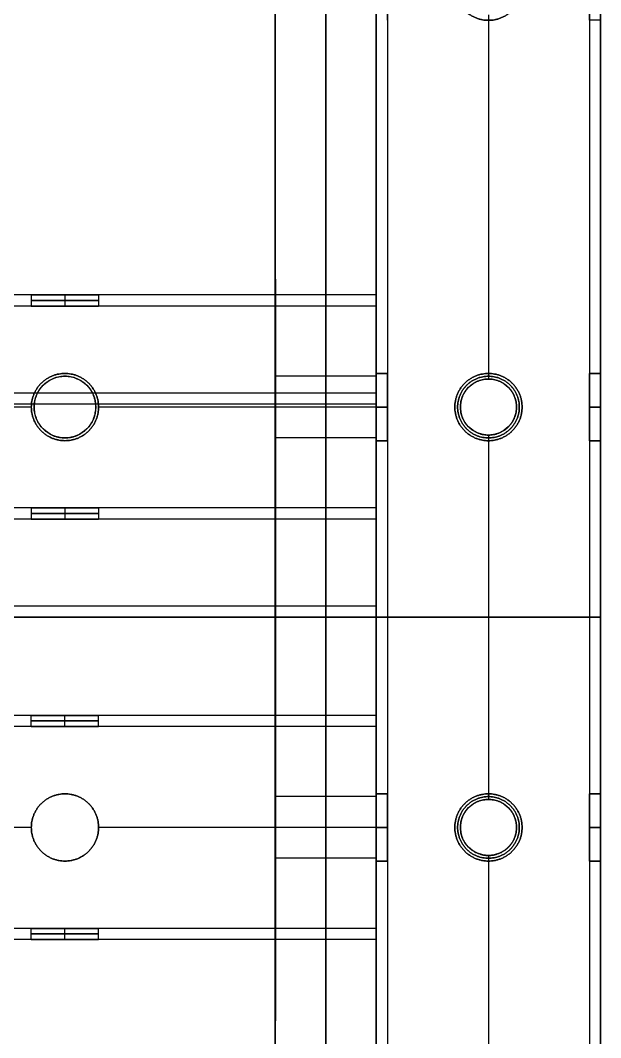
# Model space of a CAD drawing. Header units: millimetres. Extents: x -6529 to 809, y -8611 to 207.
# Drawn here: x 705.6 to 809, y -525.6 to -344.1 of the extents above; entities that cross this region are included whole.
import ezdxf

# ---------------------------------------------------------------- set-up
doc = ezdxf.new("R2010")
doc.units = ezdxf.units.MM
doc.header["$MEASUREMENT"] = 0
doc.layers.add('platen', color=7, linetype='Continuous', true_color=0x007f00)
doc.layers.add('staal', color=5, linetype='Continuous', true_color=0x0000ff)

# ---------------------------------------------------------------- blocks, each defined once
blk = doc.blocks.new('plaat base')
at = {"layer": 'platen'}
for p, q in [((1296, -557), (1296, -557, 18)), ((1290.5, -562.5), (1290.5, -562.5, 18)), ((1301.5, -562.5), (1301.5, -562.5, 18)), ((1296, -568), (1296, -568, 18)), ((58, -600), (1258, -600)), ((58, -600, 18), (1258, -600, 18))]:
    blk.add_line(p, q, dxfattribs=at)
for points in [[(1316, -600), (1316, -450), (1316, -300)], [(1316, -600, 18), (1316, -450, 18), (1316, -300, 18)], [(1316, -600, 9), (1316, -450, 9), (1316, -300, 9)], [(1258, -900), (1258, -750), (1258, -600)], [(1258, -600), (1258, -600, 9), (1258, -600, 18)], [(1258, -900, 18), (1258, -750, 18), (1258, -600, 18)], [(1258, -600), (1287, -600), (1316, -600)], [(1258, -600, 18), (1287, -600, 18), (1316, -600, 18)], [(1258, -900, 9), (1258, -750, 9), (1258, -600, 9)], [(1258, -600, 9), (1287, -600, 9), (1316, -600, 9)], [(1287, -600), (1287, -600, 9), (1287, -600, 18)], [(1316, -600), (1316, -600, 9), (1316, -600, 18)]]:
    blk.add_open_spline(points, degree=2, dxfattribs=at)
for points in [[(1290.5, -562.5), (1290.5, -557), (1296, -557), (1301.5, -557), (1301.5, -562.5), (1301.5, -568), (1296, -568), (1290.5, -568), (1290.5, -562.5)], [(1290.5, -562.5, 18), (1290.5, -557, 18), (1296, -557, 18), (1301.5, -557, 18), (1301.5, -562.5, 18), (1301.5, -568, 18), (1296, -568, 18), (1290.5, -568, 18), (1290.5, -562.5, 18)]]:
    blk.add_rational_spline(points, [1, 0.707106781187, 1, 0.707106781187, 1, 0.707106781187, 1, 0.707106781187, 1], degree=2, knots=[-31.415927, -31.415927, -31.415927, -23.561945, -23.561945, -15.707963, -15.707963, -7.853982, -7.853982, 0, 0, 0], dxfattribs=at)
blk = doc.blocks.new('top plaat')
at = {"layer": 'platen'}
for p, q in [((1220.5, -575), (1220.5, -575, 18)), ((1296, -575), (1296, -575, 18)), ((1215, -580.5), (1215, -580.5, 18)), ((1226, -580.5), (1226, -580.5, 18)), ((1290.5, -580.5), (1290.5, -580.5, 18)), ((1301.5, -580.5), (1301.5, -580.5, 18)), ((1220.5, -586), (1220.5, -586, 18)), ((1296, -586), (1296, -586, 18)), ((0, -618), (1316, -618)), ((0, -618, 18), (1316, -618, 18)), ((1296, -650), (1296, -650, 18)), ((1290.5, -655.5), (1290.5, -655.5, 18)), ((1301.5, -655.5), (1301.5, -655.5, 18)), ((1296, -661), (1296, -661, 18))]:
    blk.add_line(p, q, dxfattribs=at)
blk.add_circle((1220.5, -580.5, 9), 5.5, dxfattribs=at)
for points in [[(1316, -1236), (1316, -927), (1316, -618), (1316, -309), (1316, 0)], [(1316, -1236, 18), (1316, -927, 18), (1316, -618, 18), (1316, -309, 18), (1316, 0, 18)], [(1316, -1236, 9), (1316, -927, 9), (1316, -618, 9), (1316, -309, 9), (1316, 0, 9)]]:
    blk.add_open_spline(points, degree=2, knots=[7292.2246, 7292.2246, 7292.2246, 7911.517745, 7911.517745, 8530.810891, 8530.810891, 8530.810891], dxfattribs=at)
for points, knots in [([(1220.5, -586), (1215, -586), (1215, -580.5), (1215, -575), (1220.5, -575), (1226, -575), (1226, -580.5), (1226, -586), (1220.5, -586)], [-37.699112, -37.699112, -37.699112, -28.274334, -28.274334, -18.849556, -18.849556, -9.424778, -9.424778, 0, 0, 0]), ([(1220.5, -586, 18), (1215, -586, 18), (1215, -580.5, 18), (1215, -575, 18), (1220.5, -575, 18), (1226, -575, 18), (1226, -580.5, 18), (1226, -586, 18), (1220.5, -586, 18)], [-37.699112, -37.699112, -37.699112, -28.274334, -28.274334, -18.849556, -18.849556, -9.424778, -9.424778, 0, 0, 0]), ([(1290.5, -580.5), (1290.5, -575), (1296, -575), (1301.5, -575), (1301.5, -580.5), (1301.5, -586), (1296, -586), (1290.5, -586), (1290.5, -580.5)], [-31.415927, -31.415927, -31.415927, -23.561945, -23.561945, -15.707963, -15.707963, -7.853982, -7.853982, 0, 0, 0]), ([(1290.5, -580.5, 18), (1290.5, -575, 18), (1296, -575, 18), (1301.5, -575, 18), (1301.5, -580.5, 18), (1301.5, -586, 18), (1296, -586, 18), (1290.5, -586, 18), (1290.5, -580.5, 18)], [-31.415927, -31.415927, -31.415927, -23.561945, -23.561945, -15.707963, -15.707963, -7.853982, -7.853982, 0, 0, 0]), ([(1290.5, -580.5, 9), (1290.5, -586, 9), (1296, -586, 9), (1301.5, -586, 9), (1301.5, -580.5, 9), (1301.5, -575, 9), (1296, -575, 9), (1290.5, -575, 9), (1290.5, -580.5, 9)], [0, 0, 0, 7.853982, 7.853982, 15.707963, 15.707963, 23.561945, 23.561945, 31.415927, 31.415927, 31.415927]), ([(1290.5, -655.5), (1290.5, -650), (1296, -650), (1301.5, -650), (1301.5, -655.5), (1301.5, -661), (1296, -661), (1290.5, -661), (1290.5, -655.5)], [-31.415927, -31.415927, -31.415927, -23.561945, -23.561945, -15.707963, -15.707963, -7.853982, -7.853982, 0, 0, 0]), ([(1290.5, -655.5, 18), (1290.5, -650, 18), (1296, -650, 18), (1301.5, -650, 18), (1301.5, -655.5, 18), (1301.5, -661, 18), (1296, -661, 18), (1290.5, -661, 18), (1290.5, -655.5, 18)], [-31.415927, -31.415927, -31.415927, -23.561945, -23.561945, -15.707963, -15.707963, -7.853982, -7.853982, 0, 0, 0]), ([(1290.5, -655.5, 9), (1290.5, -661, 9), (1296, -661, 9), (1301.5, -661, 9), (1301.5, -655.5, 9), (1301.5, -650, 9), (1296, -650, 9), (1290.5, -650, 9), (1290.5, -655.5, 9)], [0, 0, 0, 7.853982, 7.853982, 15.707963, 15.707963, 23.561945, 23.561945, 31.415927, 31.415927, 31.415927])]:
    blk.add_rational_spline(points, [1, 0.707106781187, 1, 0.707106781187, 1, 0.707106781187, 1, 0.707106781187, 1], degree=2, knots=knots, dxfattribs=at)
blk.add_open_spline([(1316, -618), (1316, -618, 9), (1316, -618, 18)], degree=2, dxfattribs=at)
blk = doc.blocks.new('plaat laag')
at = {"layer": 'platen'}
for p, q in [((-2.03, -615, -38), (15.97, -615.06, -38)), ((-2.05, -620.5, -43.5), (15.95, -620.56, -43.5)), ((-2.05, -620.5, -32.5), (15.95, -620.56, -32.5)), ((-2.07, -626, -38), (15.93, -626.06, -38)), ((-2.18, -658, 300), (-2.18, -658, 600)), ((-2.18, -658), (-2.18, -658, 300)), ((15.82, -658.06, 300), (15.82, -658.06, 600)), ((15.82, -658.06), (15.82, -658.06, 300)), ((-2.28, -690, 638), (15.72, -690.06, 638)), ((-2.3, -695.5, 643.5), (15.7, -695.56, 643.5)), ((-2.3, -695.5, 632.5), (15.7, -695.56, 632.5)), ((-2.32, -701, 638), (15.68, -701.06, 638))]:
    blk.add_line(p, q, dxfattribs=at)
for points in [[(-0.19, -58, 300), (-2.18, -658, 300), (-4.16, -1257.99, 300)], [(17.81, -58.06, 300), (15.82, -658.06, 300), (13.84, -1258.05, 300)], [(-1.18, -358, 600), (-1.68, -508, 600), (-2.18, -658, 600)], [(-2.18, -658, -58), (-1.68, -508, -58), (-1.18, -358, -58)], [(7.82, -358.03, 600), (7.32, -508.03, 600), (6.82, -658.03, 600)], [(6.82, -658.03, -58), (7.32, -508.03, -58), (7.82, -358.03, -58)], [(16.82, -358.06, 600), (16.32, -508.06, 600), (15.82, -658.06, 600)], [(15.82, -658.06, -58), (16.32, -508.06, -58), (16.82, -358.06, -58)], [(-2.18, -658, 658), (-2.67, -808, 658), (-3.17, -957.99, 658)], [(-3.17, -957.99), (-2.67, -808), (-2.18, -658)], [(-2.18, -658, 600), (-2.18, -658, 629), (-2.18, -658, 658)], [(-2.18, -658, 658), (6.82, -658.03, 658), (15.82, -658.06, 658)], [(-2.18, -658, 600), (6.82, -658.03, 600), (15.82, -658.06, 600)], [(-2.18, -658), (6.82, -658.03), (15.82, -658.06)], [(-2.18, -658), (-2.18, -658, -29), (-2.18, -658, -58)], [(-2.18, -658, -58), (6.82, -658.03, -58), (15.82, -658.06, -58)], [(-2.18, -658, 629), (6.82, -658.03, 629), (15.82, -658.06, 629)], [(-2.18, -658, -29), (6.82, -658.03, -29), (15.82, -658.06, -29)], [(6.82, -658.03, 658), (6.33, -808.03, 658), (5.83, -958.02, 658)], [(5.83, -958.02), (6.33, -808.03), (6.82, -658.03)], [(6.82, -658.03, 600), (6.82, -658.03, 629), (6.82, -658.03, 658)], [(6.82, -658.03), (6.82, -658.03, -29), (6.82, -658.03, -58)], [(15.82, -658.06, 658), (15.33, -808.06, 658), (14.83, -958.05, 658)], [(14.83, -958.05), (15.33, -808.06), (15.82, -658.06)], [(15.82, -658.06, 600), (15.82, -658.06, 629), (15.82, -658.06, 658)], [(15.82, -658.06), (15.82, -658.06, -29), (15.82, -658.06, -58)]]:
    blk.add_open_spline(points, degree=2, dxfattribs=at)
for points in [[(-2.05, -620.5, -43.5), (-2.07, -626, -43.5), (-2.07, -626, -38), (-2.07, -626, -32.5), (-2.05, -620.5, -32.5), (-2.03, -615, -32.5), (-2.03, -615, -38), (-2.03, -615, -43.5), (-2.05, -620.5, -43.5)], [(15.95, -620.56, -43.5), (15.93, -626.06, -43.5), (15.93, -626.06, -38), (15.93, -626.06, -32.5), (15.95, -620.56, -32.5), (15.97, -615.06, -32.5), (15.97, -615.06, -38), (15.97, -615.06, -43.5), (15.95, -620.56, -43.5)], [(-2.3, -695.5, 643.5), (-2.28, -690, 643.5), (-2.28, -690, 638), (-2.28, -690, 632.5), (-2.3, -695.5, 632.5), (-2.32, -701, 632.5), (-2.32, -701, 638), (-2.32, -701, 643.5), (-2.3, -695.5, 643.5)], [(15.7, -695.56, 643.5), (15.72, -690.06, 643.5), (15.72, -690.06, 638), (15.72, -690.06, 632.5), (15.7, -695.56, 632.5), (15.68, -701.06, 632.5), (15.68, -701.06, 638), (15.68, -701.06, 643.5), (15.7, -695.56, 643.5)]]:
    blk.add_rational_spline(points, [1, 0.707106781187, 1, 0.707106781187, 1, 0.707106781187, 1, 0.707106781187, 1], degree=2, knots=[-31.415927, -31.415927, -31.415927, -23.561945, -23.561945, -15.707963, -15.707963, -7.853982, -7.853982, 0, 0, 0], dxfattribs=at)

msp = doc.modelspace()

# ---------------------------------------------------------------- linework, layer by layer
at = {"layer": 'staal'}
for p, q in [((789.03, -344.13, 714), (789.03, -344.13, 716)), ((789.03, -344.13, 676), (789.03, -344.13, 678)), ((809.03, -344.13, 696), (807.03, -344.13, 696)), ((707.53, -393.13, 20), (707.53, -395.13, 20)), ((713.53, -393.13, 26), (713.53, -395.13, 26)), ((713.53, -393.13, 14), (713.53, -395.13, 14)), ((719.53, -393.13, 20), (719.53, -395.13, 20)), ((769.03, -393.13, 20), (769.03, -395.13, 20)), ((713.53, -407.13, 2), (713.53, -407.13)), ((713.53, -407.13, 40), (713.53, -407.13, 38)), ((769.03, -407.13, 20), (771.03, -407.13, 20)), ((771.03, -407.13, 696), (769.03, -407.13, 696)), ((789.03, -407.13, 714), (789.03, -407.13, 716)), ((789.03, -407.13, 676), (789.03, -407.13, 678)), ((789.03, -408.13, 38), (789.03, -408.13, 40)), ((789.03, -408.13), (789.03, -408.13, 2)), ((807.03, -407.13, 20), (809.03, -407.13, 20)), ((809.03, -407.13, 696), (807.03, -407.13, 696)), ((707.53, -413.13, 2), (707.53, -413.13)), ((707.53, -413.13, 40), (707.53, -413.13, 38)), ((719.53, -413.13, 2), (719.53, -413.13)), ((719.53, -413.13, 40), (719.53, -413.13, 38)), ((769.03, -413.13, 40), (769.03, -413.13, 38)), ((769.03, -413.13, 2), (769.03, -413.13)), ((769.03, -413.13, 14), (771.03, -413.13, 14)), ((769.03, -413.13, 26), (771.03, -413.13, 26)), ((771.03, -413.13, 690), (769.03, -413.13, 690)), ((771.03, -413.13, 702), (769.03, -413.13, 702)), ((783.03, -413.13, 714), (783.03, -413.13, 716)), ((783.03, -413.13, 676), (783.03, -413.13, 678)), ((784.03, -413.13), (784.03, -413.13, 2)), ((784.03, -413.13, 38), (784.03, -413.13, 40)), ((794.03, -413.13, 38), (794.03, -413.13, 40)), ((794.03, -413.13), (794.03, -413.13, 2)), ((795.03, -413.13, 714), (795.03, -413.13, 716)), ((795.03, -413.13, 676), (795.03, -413.13, 678)), ((807.03, -413.13, 14), (809.03, -413.13, 14)), ((807.03, -413.13, 26), (809.03, -413.13, 26)), ((809.03, -413.13, 690), (807.03, -413.13, 690)), ((809.03, -413.13, 702), (807.03, -413.13, 702)), ((713.53, -419.13, 2), (713.53, -419.13)), ((713.53, -419.13, 40), (713.53, -419.13, 38)), ((769.03, -419.13, 20), (771.03, -419.13, 20)), ((771.03, -419.13, 696), (769.03, -419.13, 696)), ((789.03, -418.13, 38), (789.03, -418.13, 40)), ((789.03, -418.13), (789.03, -418.13, 2)), ((789.03, -419.13, 714), (789.03, -419.13, 716)), ((789.03, -419.13, 676), (789.03, -419.13, 678)), ((807.03, -419.13, 20), (809.03, -419.13, 20)), ((809.03, -419.13, 696), (807.03, -419.13, 696)), ((707.53, -431.13, 20), (707.53, -433.13, 20)), ((713.53, -431.13, 26), (713.53, -433.13, 26)), ((713.53, -431.13, 14), (713.53, -433.13, 14)), ((719.53, -431.13, 20), (719.53, -433.13, 20)), ((769.03, -431.13, 20), (769.03, -433.13, 20)), ((707.53, -470.13, 696), (707.53, -468.13, 696)), ((713.53, -470.13, 702), (713.53, -468.13, 702)), ((713.53, -470.13, 690), (713.53, -468.13, 690)), ((719.53, -470.13, 696), (719.53, -468.13, 696)), ((769.03, -470.13, 696), (769.03, -468.13, 696)), ((713.53, -482.13, 678), (713.53, -482.13, 676)), ((713.53, -482.13, 716), (713.53, -482.13, 714)), ((769.03, -482.13, 20), (771.03, -482.13, 20)), ((771.03, -482.13, 696), (769.03, -482.13, 696)), ((789.03, -482.13, 714), (789.03, -482.13, 716)), ((789.03, -482.13, 676), (789.03, -482.13, 678)), ((807.03, -482.13, 20), (809.03, -482.13, 20)), ((809.03, -482.13, 696), (807.03, -482.13, 696)), ((789.03, -483.13, 38), (789.03, -483.13, 40)), ((789.03, -483.13), (789.03, -483.13, 2)), ((707.53, -488.13, 678), (707.53, -488.13, 676)), ((707.53, -488.13, 716), (707.53, -488.13, 714)), ((719.53, -488.13, 678), (719.53, -488.13, 676)), ((719.53, -488.13, 716), (719.53, -488.13, 714)), ((769.03, -488.13, 14), (771.03, -488.13, 14)), ((769.03, -488.13, 26), (771.03, -488.13, 26)), ((771.03, -488.13, 690), (769.03, -488.13, 690)), ((771.03, -488.13, 702), (769.03, -488.13, 702)), ((769.03, -488.13, 716), (769.03, -488.13, 714)), ((769.03, -488.13, 678), (769.03, -488.13, 676)), ((783.03, -488.13, 714), (783.03, -488.13, 716)), ((783.03, -488.13, 676), (783.03, -488.13, 678)), ((784.03, -488.13), (784.03, -488.13, 2)), ((784.03, -488.13, 38), (784.03, -488.13, 40)), ((794.03, -488.13, 38), (794.03, -488.13, 40)), ((794.03, -488.13), (794.03, -488.13, 2)), ((795.03, -488.13, 714), (795.03, -488.13, 716)), ((795.03, -488.13, 676), (795.03, -488.13, 678)), ((807.03, -488.13, 14), (809.03, -488.13, 14)), ((807.03, -488.13, 26), (809.03, -488.13, 26)), ((809.03, -488.13, 690), (807.03, -488.13, 690)), ((809.03, -488.13, 702), (807.03, -488.13, 702)), ((789.03, -493.13, 38), (789.03, -493.13, 40)), ((789.03, -493.13), (789.03, -493.13, 2)), ((713.53, -494.13, 678), (713.53, -494.13, 676)), ((713.53, -494.13, 716), (713.53, -494.13, 714)), ((769.03, -494.13, 20), (771.03, -494.13, 20)), ((771.03, -494.13, 696), (769.03, -494.13, 696)), ((789.03, -494.13, 714), (789.03, -494.13, 716)), ((789.03, -494.13, 676), (789.03, -494.13, 678)), ((807.03, -494.13, 20), (809.03, -494.13, 20)), ((809.03, -494.13, 696), (807.03, -494.13, 696)), ((707.53, -508.13, 696), (707.53, -506.13, 696)), ((713.53, -508.13, 702), (713.53, -506.13, 702)), ((713.53, -508.13, 690), (713.53, -506.13, 690)), ((719.53, -508.13, 696), (719.53, -506.13, 696)), ((769.03, -508.13, 696), (769.03, -506.13, 696))]:
    msp.add_line(p, q, dxfattribs=at)
for points in [[(-506.97, 207.37), (809.03, 207.37), (809.03, -1108.63), (-506.97, -1108.63)], [(-466.97, 167.37), (769.03, 167.37), (769.03, -1068.63), (-466.97, -1068.63)]]:
    msp.add_lwpolyline(points, close=True, dxfattribs=at)
for centre in [(789.03, -413.13), (789.03, -413.13, 39), (789.03, -413.13, 1), (789.03, -488.13), (789.03, -488.13, 39), (789.03, -488.13, 1)]:
    msp.add_circle(centre, 5, dxfattribs=at)
for points in [[(809.03, 207.37), (809.03, -450.63), (809.03, -1108.63)], [(809.03, 207.37, 40), (809.03, -450.63, 40), (809.03, -1108.63, 40)], [(809.03, 207.37, 676), (809.03, -450.63, 676), (809.03, -1108.63, 676)], [(809.03, 207.37, 716), (809.03, -450.63, 716), (809.03, -1108.63, 716)], [(807.03, 205.37, 38), (807.03, -450.63, 38), (807.03, -1106.63, 38)], [(807.03, 205.37, 2), (807.03, -450.63, 2), (807.03, -1106.63, 2)], [(807.03, 205.37, 714), (807.03, -450.63, 714), (807.03, -1106.63, 714)], [(807.03, 205.37, 678), (807.03, -450.63, 678), (807.03, -1106.63, 678)], [(771.03, 169.37, 38), (771.03, -450.63, 38), (771.03, -1070.63, 38)], [(771.03, 169.37, 2), (771.03, -450.63, 2), (771.03, -1070.63, 2)], [(771.03, 169.37, 714), (771.03, -450.63, 714), (771.03, -1070.63, 714)], [(771.03, 169.37, 678), (771.03, -450.63, 678), (771.03, -1070.63, 678)], [(769.03, 167.37), (769.03, -450.63), (769.03, -1068.63)], [(769.03, 167.37, 40), (769.03, -450.63, 40), (769.03, -1068.63, 40)], [(769.03, 167.37, 676), (769.03, -450.63, 676), (769.03, -1068.63, 676)], [(769.03, 167.37, 716), (769.03, -450.63, 716), (769.03, -1068.63, 716)], [(769.03, -344.13, 20), (769.03, -375.63, 20), (769.03, -407.13, 20)], [(769.03, -344.13, 696), (769.03, -375.63, 696), (769.03, -407.13, 696)], [(771.03, -344.13, 20), (771.03, -375.63, 20), (771.03, -407.13, 20)], [(771.03, -344.13, 696), (771.03, -375.63, 696), (771.03, -407.13, 696)], [(789.03, -343.13, 40), (789.03, -375.63, 40), (789.03, -408.13, 40)], [(789.03, -343.13, 38), (789.03, -375.63, 38), (789.03, -408.13, 38)], [(789.03, -343.13, 2), (789.03, -375.63, 2), (789.03, -408.13, 2)], [(789.03, -343.13), (789.03, -375.63), (789.03, -408.13)], [(789.03, -344.13, 716), (789.03, -375.63, 716), (789.03, -407.13, 716)], [(789.03, -344.13, 714), (789.03, -375.63, 714), (789.03, -407.13, 714)], [(789.03, -344.13, 678), (789.03, -375.63, 678), (789.03, -407.13, 678)], [(789.03, -344.13, 676), (789.03, -375.63, 676), (789.03, -407.13, 676)], [(807.03, -344.13, 20), (807.03, -375.63, 20), (807.03, -407.13, 20)], [(807.03, -344.13, 696), (807.03, -375.63, 696), (807.03, -407.13, 696)], [(809.03, -344.13, 20), (809.03, -375.63, 20), (809.03, -407.13, 20)], [(809.03, -344.13, 696), (809.03, -375.63, 696), (809.03, -407.13, 696)], [(769.03, -393.13), (451.28, -393.13), (133.53, -393.13)], [(769.03, -393.13, 40), (451.28, -393.13, 40), (133.53, -393.13, 40)], [(707.53, -393.13, 20), (676.03, -393.13, 20), (644.53, -393.13, 20)], [(769.03, -393.13, 20), (744.28, -393.13, 20), (719.53, -393.13, 20)], [(769.03, -393.13), (769.03, -413.13), (769.03, -433.13)], [(769.03, -433.13, 40), (769.03, -413.13, 40), (769.03, -393.13, 40)], [(769.03, -393.13, 40), (769.03, -393.13, 20), (769.03, -393.13)], [(769.03, -395.13, 2), (451.28, -395.13, 2), (133.53, -395.13, 2)], [(769.03, -395.13, 38), (451.28, -395.13, 38), (133.53, -395.13, 38)], [(707.53, -395.13, 20), (676.03, -395.13, 20), (644.53, -395.13, 20)], [(769.03, -395.13, 20), (744.28, -395.13, 20), (719.53, -395.13, 20)], [(769.03, -431.13, 2), (769.03, -413.13, 2), (769.03, -395.13, 2)], [(769.03, -395.13, 2), (769.03, -395.13, 20), (769.03, -395.13, 38)], [(769.03, -395.13, 38), (769.03, -413.13, 38), (769.03, -431.13, 38)], [(769.03, -410.63, 40), (460.03, -410.63, 40), (151.03, -410.63, 40)], [(769.03, -410.63), (460.03, -410.63), (151.03, -410.63)], [(769.03, -450.63, 40), (769.03, -430.63, 40), (769.03, -410.63, 40)], [(769.03, -410.63, 40), (769.03, -410.63, 20), (769.03, -410.63)], [(769.03, -410.63), (769.03, -430.63), (769.03, -450.63)], [(769.03, -412.63, 2), (460.03, -412.63, 2), (151.03, -412.63, 2)], [(769.03, -412.63, 38), (460.03, -412.63, 38), (151.03, -412.63, 38)], [(707.53, -413.13), (676.03, -413.13), (644.53, -413.13)], [(707.53, -413.13, 40), (676.03, -413.13, 40), (644.53, -413.13, 40)], [(707.53, -413.13, 2), (676.03, -413.13, 2), (644.53, -413.13, 2)], [(707.53, -413.13, 38), (676.03, -413.13, 38), (644.53, -413.13, 38)], [(769.03, -413.13), (744.28, -413.13), (719.53, -413.13)], [(769.03, -413.13, 40), (744.28, -413.13, 40), (719.53, -413.13, 40)], [(769.03, -413.13, 2), (744.28, -413.13, 2), (719.53, -413.13, 2)], [(769.03, -413.13, 38), (744.28, -413.13, 38), (719.53, -413.13, 38)], [(769.03, -448.63, 2), (769.03, -430.63, 2), (769.03, -412.63, 2)], [(769.03, -412.63, 2), (769.03, -412.63, 20), (769.03, -412.63, 38)], [(769.03, -412.63, 38), (769.03, -430.63, 38), (769.03, -448.63, 38)], [(769.03, -419.13, 20), (769.03, -450.63, 20), (769.03, -482.13, 20)], [(769.03, -419.13, 696), (769.03, -450.63, 696), (769.03, -482.13, 696)], [(771.03, -419.13, 20), (771.03, -450.63, 20), (771.03, -482.13, 20)], [(771.03, -419.13, 696), (771.03, -450.63, 696), (771.03, -482.13, 696)], [(789.03, -418.13, 40), (789.03, -450.63, 40), (789.03, -483.13, 40)], [(789.03, -418.13, 38), (789.03, -450.63, 38), (789.03, -483.13, 38)], [(789.03, -418.13, 2), (789.03, -450.63, 2), (789.03, -483.13, 2)], [(789.03, -418.13), (789.03, -450.63), (789.03, -483.13)], [(789.03, -419.13, 716), (789.03, -450.63, 716), (789.03, -482.13, 716)], [(789.03, -419.13, 714), (789.03, -450.63, 714), (789.03, -482.13, 714)], [(789.03, -419.13, 678), (789.03, -450.63, 678), (789.03, -482.13, 678)], [(789.03, -419.13, 676), (789.03, -450.63, 676), (789.03, -482.13, 676)], [(807.03, -419.13, 20), (807.03, -450.63, 20), (807.03, -482.13, 20)], [(807.03, -419.13, 696), (807.03, -450.63, 696), (807.03, -482.13, 696)], [(809.03, -419.13, 20), (809.03, -450.63, 20), (809.03, -482.13, 20)], [(809.03, -419.13, 696), (809.03, -450.63, 696), (809.03, -482.13, 696)], [(769.03, -431.13, 2), (451.28, -431.13, 2), (133.53, -431.13, 2)], [(769.03, -431.13, 38), (451.28, -431.13, 38), (133.53, -431.13, 38)], [(707.53, -431.13, 20), (676.03, -431.13, 20), (644.53, -431.13, 20)], [(769.03, -431.13, 20), (744.28, -431.13, 20), (719.53, -431.13, 20)], [(769.03, -431.13, 38), (769.03, -431.13, 20), (769.03, -431.13, 2)], [(769.03, -433.13), (451.28, -433.13), (133.53, -433.13)], [(769.03, -433.13, 40), (451.28, -433.13, 40), (133.53, -433.13, 40)], [(707.53, -433.13, 20), (676.03, -433.13, 20), (644.53, -433.13, 20)], [(769.03, -433.13, 20), (744.28, -433.13, 20), (719.53, -433.13, 20)], [(769.03, -433.13), (769.03, -433.13, 20), (769.03, -433.13, 40)], [(769.03, -448.63, 2), (460.03, -448.63, 2), (151.03, -448.63, 2)], [(769.03, -448.63, 38), (460.03, -448.63, 38), (151.03, -448.63, 38)], [(769.03, -448.63, 38), (769.03, -448.63, 20), (769.03, -448.63, 2)], [(769.03, -450.63, 40), (460.03, -450.63, 40), (151.03, -450.63, 40)], [(769.03, -450.63), (460.03, -450.63), (151.03, -450.63)], [(769.03, -450.63), (769.03, -450.63, 20), (769.03, -450.63, 40)], [(769.03, -450.63), (769.03, -450.63, 20), (769.03, -450.63, 40)], [(769.03, -450.63, 40), (789.03, -450.63, 40), (809.03, -450.63, 40)], [(809.03, -450.63), (789.03, -450.63), (769.03, -450.63)], [(769.03, -450.63, 676), (769.03, -450.63, 696), (769.03, -450.63, 716)], [(769.03, -450.63, 716), (789.03, -450.63, 716), (809.03, -450.63, 716)], [(809.03, -450.63, 676), (789.03, -450.63, 676), (769.03, -450.63, 676)], [(807.03, -450.63, 38), (789.03, -450.63, 38), (771.03, -450.63, 38)], [(771.03, -450.63, 38), (771.03, -450.63, 20), (771.03, -450.63, 2)], [(771.03, -450.63, 2), (789.03, -450.63, 2), (807.03, -450.63, 2)], [(807.03, -450.63, 714), (789.03, -450.63, 714), (771.03, -450.63, 714)], [(771.03, -450.63, 714), (771.03, -450.63, 696), (771.03, -450.63, 678)], [(771.03, -450.63, 678), (789.03, -450.63, 678), (807.03, -450.63, 678)], [(807.03, -450.63, 2), (807.03, -450.63, 20), (807.03, -450.63, 38)], [(807.03, -450.63, 678), (807.03, -450.63, 696), (807.03, -450.63, 714)], [(809.03, -450.63, 40), (809.03, -450.63, 20), (809.03, -450.63)], [(809.03, -450.63, 716), (809.03, -450.63, 696), (809.03, -450.63, 676)], [(769.03, -468.13, 676), (451.28, -468.13, 676), (133.53, -468.13, 676)], [(769.03, -468.13, 716), (451.28, -468.13, 716), (133.53, -468.13, 716)], [(707.53, -468.13, 696), (676.03, -468.13, 696), (644.53, -468.13, 696)], [(769.03, -468.13, 696), (744.28, -468.13, 696), (719.53, -468.13, 696)], [(769.03, -508.13, 676), (769.03, -488.13, 676), (769.03, -468.13, 676)], [(769.03, -468.13, 676), (769.03, -468.13, 696), (769.03, -468.13, 716)], [(769.03, -468.13, 716), (769.03, -488.13, 716), (769.03, -508.13, 716)], [(769.03, -470.13, 678), (451.28, -470.13, 678), (133.53, -470.13, 678)], [(769.03, -470.13, 714), (451.28, -470.13, 714), (133.53, -470.13, 714)], [(707.53, -470.13, 696), (676.03, -470.13, 696), (644.53, -470.13, 696)], [(769.03, -470.13, 696), (744.28, -470.13, 696), (719.53, -470.13, 696)], [(769.03, -470.13, 714), (769.03, -470.13, 696), (769.03, -470.13, 678)], [(769.03, -470.13, 678), (769.03, -488.13, 678), (769.03, -506.13, 678)], [(769.03, -506.13, 714), (769.03, -488.13, 714), (769.03, -470.13, 714)], [(707.53, -488.13, 676), (676.03, -488.13, 676), (644.53, -488.13, 676)], [(707.53, -488.13, 716), (676.03, -488.13, 716), (644.53, -488.13, 716)], [(707.53, -488.13, 678), (676.03, -488.13, 678), (644.53, -488.13, 678)], [(707.53, -488.13, 714), (676.03, -488.13, 714), (644.53, -488.13, 714)], [(769.03, -488.13, 676), (744.28, -488.13, 676), (719.53, -488.13, 676)], [(769.03, -488.13, 716), (744.28, -488.13, 716), (719.53, -488.13, 716)], [(769.03, -488.13, 678), (744.28, -488.13, 678), (719.53, -488.13, 678)], [(769.03, -488.13, 714), (744.28, -488.13, 714), (719.53, -488.13, 714)], [(789.03, -493.13, 40), (789.03, -525.63, 40), (789.03, -558.13, 40)], [(789.03, -493.13, 38), (789.03, -525.63, 38), (789.03, -558.13, 38)], [(789.03, -493.13, 2), (789.03, -525.63, 2), (789.03, -558.13, 2)], [(789.03, -493.13), (789.03, -525.63), (789.03, -558.13)], [(769.03, -494.13, 20), (769.03, -525.63, 20), (769.03, -557.13, 20)], [(769.03, -494.13, 696), (769.03, -525.63, 696), (769.03, -557.13, 696)], [(771.03, -494.13, 20), (771.03, -525.63, 20), (771.03, -557.13, 20)], [(771.03, -494.13, 696), (771.03, -525.63, 696), (771.03, -557.13, 696)], [(789.03, -494.13, 716), (789.03, -525.63, 716), (789.03, -557.13, 716)], [(789.03, -494.13, 714), (789.03, -525.63, 714), (789.03, -557.13, 714)], [(789.03, -494.13, 678), (789.03, -525.63, 678), (789.03, -557.13, 678)], [(789.03, -494.13, 676), (789.03, -525.63, 676), (789.03, -557.13, 676)], [(807.03, -494.13, 20), (807.03, -525.63, 20), (807.03, -557.13, 20)], [(807.03, -494.13, 696), (807.03, -525.63, 696), (807.03, -557.13, 696)], [(809.03, -494.13, 20), (809.03, -525.63, 20), (809.03, -557.13, 20)], [(809.03, -494.13, 696), (809.03, -525.63, 696), (809.03, -557.13, 696)], [(769.03, -506.13, 678), (451.28, -506.13, 678), (133.53, -506.13, 678)], [(769.03, -506.13, 714), (451.28, -506.13, 714), (133.53, -506.13, 714)], [(707.53, -506.13, 696), (676.03, -506.13, 696), (644.53, -506.13, 696)], [(769.03, -506.13, 696), (744.28, -506.13, 696), (719.53, -506.13, 696)], [(769.03, -506.13, 678), (769.03, -506.13, 696), (769.03, -506.13, 714)], [(769.03, -508.13, 676), (451.28, -508.13, 676), (133.53, -508.13, 676)], [(769.03, -508.13, 716), (451.28, -508.13, 716), (133.53, -508.13, 716)], [(707.53, -508.13, 696), (676.03, -508.13, 696), (644.53, -508.13, 696)], [(769.03, -508.13, 696), (744.28, -508.13, 696), (719.53, -508.13, 696)], [(769.03, -508.13, 716), (769.03, -508.13, 696), (769.03, -508.13, 676)]]:
    msp.add_open_spline(points, degree=2, dxfattribs=at)
for points, weights, knots in [([(771.03, -338.13, 690), (771.03, -332.13, 690), (771.03, -332.13, 696), (771.03, -332.13, 702), (771.03, -338.13, 702), (771.03, -344.13, 702), (771.03, -344.13, 696), (771.03, -344.13, 690), (771.03, -338.13, 690)], [1, 0.707106781187, 1, 0.707106781187, 1, 0.707106781187, 1, 0.707106781187, 1], [0, 0, 0, 7.853982, 7.853982, 15.707963, 15.707963, 23.561945, 23.561945, 31.415927, 31.415927, 31.415927]), ([(783.03, -338.13, 716), (783.03, -344.13, 716), (789.03, -344.13, 716), (795.03, -344.13, 716), (795.03, -338.13, 716), (795.03, -332.13, 716), (789.03, -332.13, 716), (783.03, -332.13, 716), (783.03, -338.13, 716)], [1, 0.707106781187, 1, 0.707106781187, 1, 0.707106781187, 1, 0.707106781187, 1], [-31.415927, -31.415927, -31.415927, -23.561945, -23.561945, -15.707963, -15.707963, -7.853982, -7.853982, 0, 0, 0]), ([(783.03, -338.13, 714), (783.03, -332.13, 714), (789.03, -332.13, 714), (795.03, -332.13, 714), (795.03, -338.13, 714), (795.03, -344.13, 714), (789.03, -344.13, 714), (783.03, -344.13, 714), (783.03, -338.13, 714)], [1, 0.707106781187, 1, 0.707106781187, 1, 0.707106781187, 1, 0.707106781187, 1], [0, 0, 0, 7.853982, 7.853982, 15.707963, 15.707963, 23.561945, 23.561945, 31.415927, 31.415927, 31.415927]), ([(783.03, -338.13, 678), (783.03, -344.13, 678), (789.03, -344.13, 678), (795.03, -344.13, 678), (795.03, -338.13, 678), (795.03, -332.13, 678), (789.03, -332.13, 678), (783.03, -332.13, 678), (783.03, -338.13, 678)], [1, 0.707106781187, 1, 0.707106781187, 1, 0.707106781187, 1, 0.707106781187, 1], [-31.415927, -31.415927, -31.415927, -23.561945, -23.561945, -15.707963, -15.707963, -7.853982, -7.853982, 0, 0, 0]), ([(783.03, -338.13, 676), (783.03, -332.13, 676), (789.03, -332.13, 676), (795.03, -332.13, 676), (795.03, -338.13, 676), (795.03, -344.13, 676), (789.03, -344.13, 676), (783.03, -344.13, 676), (783.03, -338.13, 676)], [1, 0.707106781187, 1, 0.707106781187, 1, 0.707106781187, 1, 0.707106781187, 1], [0, 0, 0, 7.853982, 7.853982, 15.707963, 15.707963, 23.561945, 23.561945, 31.415927, 31.415927, 31.415927]), ([(807.03, -338.13, 690), (807.03, -344.13, 690), (807.03, -344.13, 696), (807.03, -344.13, 702), (807.03, -338.13, 702), (807.03, -332.13, 702), (807.03, -332.13, 696), (807.03, -332.13, 690), (807.03, -338.13, 690)], [1, 0.707106781187, 1, 0.707106781187, 1, 0.707106781187, 1, 0.707106781187, 1], [-31.415927, -31.415927, -31.415927, -23.561945, -23.561945, -15.707963, -15.707963, -7.853982, -7.853982, 0, 0, 0]), ([(809.03, -338.13, 690), (809.03, -332.13, 690), (809.03, -332.13, 696), (809.03, -332.13, 702), (809.03, -338.13, 702), (809.03, -344.13, 702), (809.03, -344.13, 696), (809.03, -344.13, 690), (809.03, -338.13, 690)], [1, 0.707106781187, 1, 0.707106781187, 1, 0.707106781187, 1, 0.707106781187, 1], [0, 0, 0, 7.853982, 7.853982, 15.707963, 15.707963, 23.561945, 23.561945, 31.415927, 31.415927, 31.415927]), ([(713.53, -393.13, 26), (707.53, -393.13, 26), (707.53, -393.13, 20), (707.53, -393.13, 14), (713.53, -393.13, 14), (719.53, -393.13, 14), (719.53, -393.13, 20), (719.53, -393.13, 26), (713.53, -393.13, 26)], [1, 0.707106781187, 1, 0.707106781187, 1, 0.707106781187, 1, 0.707106781187, 1], [0, 0, 0, 7.853982, 7.853982, 15.707963, 15.707963, 23.561945, 23.561945, 31.415927, 31.415927, 31.415927]), ([(713.53, -394.13, 26), (707.53, -394.13, 26), (707.53, -394.13, 20), (707.53, -394.13, 14), (713.53, -394.13, 14), (719.53, -394.13, 14), (719.53, -394.13, 20), (719.53, -394.13, 26), (713.53, -394.13, 26)], [1, 0.707106781187, 1, 0.707106781187, 1, 0.707106781187, 1, 0.707106781187, 1], [0, 0, 0, 7.853982, 7.853982, 15.707963, 15.707963, 23.561945, 23.561945, 31.415927, 31.415927, 31.415927]), ([(713.53, -395.13, 26), (719.53, -395.13, 26), (719.53, -395.13, 20), (719.53, -395.13, 14), (713.53, -395.13, 14), (707.53, -395.13, 14), (707.53, -395.13, 20), (707.53, -395.13, 26), (713.53, -395.13, 26)], [1, 0.707106781187, 1, 0.707106781187, 1, 0.707106781187, 1, 0.707106781187, 1], [-31.415927, -31.415927, -31.415927, -23.561945, -23.561945, -15.707963, -15.707963, -7.853982, -7.853982, 0, 0, 0]), ([(713.53, -419.13), (719.53, -419.13), (719.53, -413.13), (719.53, -407.13), (713.53, -407.13), (707.53, -407.13), (707.53, -413.13), (707.53, -419.13), (713.53, -419.13)], [1, 0.707106781187, 1, 0.707106781187, 1, 0.707106781187, 1, 0.707106781187, 1], [-31.415927, -31.415927, -31.415927, -23.561945, -23.561945, -15.707963, -15.707963, -7.853982, -7.853982, 0, 0, 0]), ([(713.53, -419.13, 40), (707.53, -419.13, 40), (707.53, -413.13, 40), (707.53, -407.13, 40), (713.53, -407.13, 40), (719.53, -407.13, 40), (719.53, -413.13, 40), (719.53, -419.13, 40), (713.53, -419.13, 40)], [1, 0.707106781187, 1, 0.707106781187, 1, 0.707106781187, 1, 0.707106781187, 1], [0, 0, 0, 7.853982, 7.853982, 15.707963, 15.707963, 23.561945, 23.561945, 31.415927, 31.415927, 31.415927]), ([(713.53, -419.13, 2), (707.53, -419.13, 2), (707.53, -413.13, 2), (707.53, -407.13, 2), (713.53, -407.13, 2), (719.53, -407.13, 2), (719.53, -413.13, 2), (719.53, -419.13, 2), (713.53, -419.13, 2)], [1, 0.707106781187, 1, 0.707106781187, 1, 0.707106781187, 1, 0.707106781187, 1], [0, 0, 0, 7.853982, 7.853982, 15.707963, 15.707963, 23.561945, 23.561945, 31.415927, 31.415927, 31.415927]), ([(713.53, -419.13, 38), (719.53, -419.13, 38), (719.53, -413.13, 38), (719.53, -407.13, 38), (713.53, -407.13, 38), (707.53, -407.13, 38), (707.53, -413.13, 38), (707.53, -419.13, 38), (713.53, -419.13, 38)], [1, 0.707106781187, 1, 0.707106781187, 1, 0.707106781187, 1, 0.707106781187, 1], [-31.415927, -31.415927, -31.415927, -23.561945, -23.561945, -15.707963, -15.707963, -7.853982, -7.853982, 0, 0, 0]), ([(713.53, -419.13, 1), (707.53, -419.13, 1), (707.53, -413.13, 1), (707.53, -407.13, 1), (713.53, -407.13, 1), (719.53, -407.13, 1), (719.53, -413.13, 1), (719.53, -419.13, 1), (713.53, -419.13, 1)], [1, 0.707106781187, 1, 0.707106781187, 1, 0.707106781187, 1, 0.707106781187, 1], [0, 0, 0, 7.853982, 7.853982, 15.707963, 15.707963, 23.561945, 23.561945, 31.415927, 31.415927, 31.415927]), ([(713.53, -419.13, 39), (707.53, -419.13, 39), (707.53, -413.13, 39), (707.53, -407.13, 39), (713.53, -407.13, 39), (719.53, -407.13, 39), (719.53, -413.13, 39), (719.53, -419.13, 39), (713.53, -419.13, 39)], [1, 0.707106781187, 1, 0.707106781187, 1, 0.707106781187, 1, 0.707106781187, 1], [0, 0, 0, 7.853982, 7.853982, 15.707963, 15.707963, 23.561945, 23.561945, 31.415927, 31.415927, 31.415927]), ([(769.03, -413.13, 14), (769.03, -419.13, 14), (769.03, -419.13, 20), (769.03, -419.13, 26), (769.03, -413.13, 26), (769.03, -407.13, 26), (769.03, -407.13, 20), (769.03, -407.13, 14), (769.03, -413.13, 14)], [1, 0.707106781187, 1, 0.707106781187, 1, 0.707106781187, 1, 0.707106781187, 1], [-31.415927, -31.415927, -31.415927, -23.561945, -23.561945, -15.707963, -15.707963, -7.853982, -7.853982, 0, 0, 0]), ([(769.03, -413.13, 690), (769.03, -419.13, 690), (769.03, -419.13, 696), (769.03, -419.13, 702), (769.03, -413.13, 702), (769.03, -407.13, 702), (769.03, -407.13, 696), (769.03, -407.13, 690), (769.03, -413.13, 690)], [1, 0.707106781187, 1, 0.707106781187, 1, 0.707106781187, 1, 0.707106781187, 1], [-31.415927, -31.415927, -31.415927, -23.561945, -23.561945, -15.707963, -15.707963, -7.853982, -7.853982, 0, 0, 0]), ([(771.03, -413.13, 14), (771.03, -407.13, 14), (771.03, -407.13, 20), (771.03, -407.13, 26), (771.03, -413.13, 26), (771.03, -419.13, 26), (771.03, -419.13, 20), (771.03, -419.13, 14), (771.03, -413.13, 14)], [1, 0.707106781187, 1, 0.707106781187, 1, 0.707106781187, 1, 0.707106781187, 1], [0, 0, 0, 7.853982, 7.853982, 15.707963, 15.707963, 23.561945, 23.561945, 31.415927, 31.415927, 31.415927]), ([(771.03, -413.13, 690), (771.03, -407.13, 690), (771.03, -407.13, 696), (771.03, -407.13, 702), (771.03, -413.13, 702), (771.03, -419.13, 702), (771.03, -419.13, 696), (771.03, -419.13, 690), (771.03, -413.13, 690)], [1, 0.707106781187, 1, 0.707106781187, 1, 0.707106781187, 1, 0.707106781187, 1], [0, 0, 0, 7.853982, 7.853982, 15.707963, 15.707963, 23.561945, 23.561945, 31.415927, 31.415927, 31.415927]), ([(783.03, -413.13, 716), (783.03, -419.13, 716), (789.03, -419.13, 716), (795.03, -419.13, 716), (795.03, -413.13, 716), (795.03, -407.13, 716), (789.03, -407.13, 716), (783.03, -407.13, 716), (783.03, -413.13, 716)], [1, 0.707106781187, 1, 0.707106781187, 1, 0.707106781187, 1, 0.707106781187, 1], [-31.415927, -31.415927, -31.415927, -23.561945, -23.561945, -15.707963, -15.707963, -7.853982, -7.853982, 0, 0, 0]), ([(783.03, -413.13, 714), (783.03, -407.13, 714), (789.03, -407.13, 714), (795.03, -407.13, 714), (795.03, -413.13, 714), (795.03, -419.13, 714), (789.03, -419.13, 714), (783.03, -419.13, 714), (783.03, -413.13, 714)], [1, 0.707106781187, 1, 0.707106781187, 1, 0.707106781187, 1, 0.707106781187, 1], [0, 0, 0, 7.853982, 7.853982, 15.707963, 15.707963, 23.561945, 23.561945, 31.415927, 31.415927, 31.415927]), ([(783.03, -413.13, 678), (783.03, -419.13, 678), (789.03, -419.13, 678), (795.03, -419.13, 678), (795.03, -413.13, 678), (795.03, -407.13, 678), (789.03, -407.13, 678), (783.03, -407.13, 678), (783.03, -413.13, 678)], [1, 0.707106781187, 1, 0.707106781187, 1, 0.707106781187, 1, 0.707106781187, 1], [-31.415927, -31.415927, -31.415927, -23.561945, -23.561945, -15.707963, -15.707963, -7.853982, -7.853982, 0, 0, 0]), ([(783.03, -413.13, 676), (783.03, -407.13, 676), (789.03, -407.13, 676), (795.03, -407.13, 676), (795.03, -413.13, 676), (795.03, -419.13, 676), (789.03, -419.13, 676), (783.03, -419.13, 676), (783.03, -413.13, 676)], [1, 0.707106781187, 1, 0.707106781187, 1, 0.707106781187, 1, 0.707106781187, 1], [0, 0, 0, 7.853982, 7.853982, 15.707963, 15.707963, 23.561945, 23.561945, 31.415927, 31.415927, 31.415927]), ([(784.03, -413.13, 40), (784.03, -418.13, 40), (789.03, -418.13, 40), (794.03, -418.13, 40), (794.03, -413.13, 40), (794.03, -408.13, 40), (789.03, -408.13, 40), (784.03, -408.13, 40), (784.03, -413.13, 40)], [1, 0.707106781187, 1, 0.707106781187, 1, 0.707106781187, 1, 0.707106781187, 1], [-31.415927, -31.415927, -31.415927, -23.561945, -23.561945, -15.707963, -15.707963, -7.853982, -7.853982, 0, 0, 0]), ([(784.03, -413.13, 38), (784.03, -408.13, 38), (789.03, -408.13, 38), (794.03, -408.13, 38), (794.03, -413.13, 38), (794.03, -418.13, 38), (789.03, -418.13, 38), (784.03, -418.13, 38), (784.03, -413.13, 38)], [1, 0.707106781187, 1, 0.707106781187, 1, 0.707106781187, 1, 0.707106781187, 1], [0, 0, 0, 7.853982, 7.853982, 15.707963, 15.707963, 23.561945, 23.561945, 31.415927, 31.415927, 31.415927]), ([(784.03, -413.13, 2), (784.03, -418.13, 2), (789.03, -418.13, 2), (794.03, -418.13, 2), (794.03, -413.13, 2), (794.03, -408.13, 2), (789.03, -408.13, 2), (784.03, -408.13, 2), (784.03, -413.13, 2)], [1, 0.707106781187, 1, 0.707106781187, 1, 0.707106781187, 1, 0.707106781187, 1], [-31.415927, -31.415927, -31.415927, -23.561945, -23.561945, -15.707963, -15.707963, -7.853982, -7.853982, 0, 0, 0]), ([(807.03, -413.13, 14), (807.03, -419.13, 14), (807.03, -419.13, 20), (807.03, -419.13, 26), (807.03, -413.13, 26), (807.03, -407.13, 26), (807.03, -407.13, 20), (807.03, -407.13, 14), (807.03, -413.13, 14)], [1, 0.707106781187, 1, 0.707106781187, 1, 0.707106781187, 1, 0.707106781187, 1], [-31.415927, -31.415927, -31.415927, -23.561945, -23.561945, -15.707963, -15.707963, -7.853982, -7.853982, 0, 0, 0]), ([(807.03, -413.13, 690), (807.03, -419.13, 690), (807.03, -419.13, 696), (807.03, -419.13, 702), (807.03, -413.13, 702), (807.03, -407.13, 702), (807.03, -407.13, 696), (807.03, -407.13, 690), (807.03, -413.13, 690)], [1, 0.707106781187, 1, 0.707106781187, 1, 0.707106781187, 1, 0.707106781187, 1], [-31.415927, -31.415927, -31.415927, -23.561945, -23.561945, -15.707963, -15.707963, -7.853982, -7.853982, 0, 0, 0]), ([(809.03, -413.13, 14), (809.03, -407.13, 14), (809.03, -407.13, 20), (809.03, -407.13, 26), (809.03, -413.13, 26), (809.03, -419.13, 26), (809.03, -419.13, 20), (809.03, -419.13, 14), (809.03, -413.13, 14)], [1, 0.707106781187, 1, 0.707106781187, 1, 0.707106781187, 1, 0.707106781187, 1], [0, 0, 0, 7.853982, 7.853982, 15.707963, 15.707963, 23.561945, 23.561945, 31.415927, 31.415927, 31.415927]), ([(809.03, -413.13, 690), (809.03, -407.13, 690), (809.03, -407.13, 696), (809.03, -407.13, 702), (809.03, -413.13, 702), (809.03, -419.13, 702), (809.03, -419.13, 696), (809.03, -419.13, 690), (809.03, -413.13, 690)], [1, 0.707106781187, 1, 0.707106781187, 1, 0.707106781187, 1, 0.707106781187, 1], [0, 0, 0, 7.853982, 7.853982, 15.707963, 15.707963, 23.561945, 23.561945, 31.415927, 31.415927, 31.415927]), ([(713.53, -431.13, 26), (707.53, -431.13, 26), (707.53, -431.13, 20), (707.53, -431.13, 14), (713.53, -431.13, 14), (719.53, -431.13, 14), (719.53, -431.13, 20), (719.53, -431.13, 26), (713.53, -431.13, 26)], [0.999999860338, 0.707106851018, 1, 0.707106781187, 1, 0.707106781187, 1, 0.707106851018, 0.999999860338], [0, 0, 0, 7.853981, 7.853981, 15.707963, 15.707963, 23.561946, 23.561946, 31.415927, 31.415927, 31.415927]), ([(713.53, -432.13, 26), (707.53, -432.13, 26), (707.53, -432.13, 20), (707.53, -432.13, 14), (713.53, -432.13, 14), (719.53, -432.13, 14), (719.53, -432.13, 20), (719.53, -432.13, 26), (713.53, -432.13, 26)], [1, 0.707106781187, 1, 0.707106781187, 1, 0.707106781187, 1, 0.707106781187, 1], [0, 0, 0, 7.853982, 7.853982, 15.707963, 15.707963, 23.561945, 23.561945, 31.415927, 31.415927, 31.415927]), ([(713.53, -433.13, 26), (719.53, -433.13, 26), (719.53, -433.13, 20), (719.53, -433.13, 14), (713.53, -433.13, 14), (707.53, -433.13, 14), (707.53, -433.13, 20), (707.53, -433.13, 26), (713.53, -433.13, 26)], [1, 0.707106781187, 1, 0.707106781187, 1, 0.707106781187, 1, 0.707106781187, 1], [-31.415927, -31.415927, -31.415927, -23.561945, -23.561945, -15.707963, -15.707963, -7.853982, -7.853982, 0, 0, 0]), ([(713.53, -468.13, 702), (719.53, -468.13, 702), (719.53, -468.13, 696), (719.53, -468.13, 690), (713.53, -468.13, 690), (707.53, -468.13, 690), (707.53, -468.13, 696), (707.53, -468.13, 702), (713.53, -468.13, 702)], [1, 0.707106781187, 1, 0.707106781187, 1, 0.707106781187, 1, 0.707106781187, 1], [-31.415927, -31.415927, -31.415927, -23.561945, -23.561945, -15.707963, -15.707963, -7.853982, -7.853982, 0, 0, 0]), ([(713.53, -469.13, 702), (707.53, -469.13, 702), (707.53, -469.13, 696), (707.53, -469.13, 690), (713.53, -469.13, 690), (719.53, -469.13, 690), (719.53, -469.13, 696), (719.53, -469.13, 702), (713.53, -469.13, 702)], [1, 0.707106781187, 1, 0.707106781187, 1, 0.707106781187, 1, 0.707106781187, 1], [0, 0, 0, 7.853982, 7.853982, 15.707963, 15.707963, 23.561945, 23.561945, 31.415927, 31.415927, 31.415927]), ([(713.53, -470.13, 702), (707.53, -470.13, 702), (707.53, -470.13, 696), (707.53, -470.13, 690), (713.53, -470.13, 690), (719.53, -470.13, 690), (719.53, -470.13, 696), (719.53, -470.13, 702), (713.53, -470.13, 702)], [0.999999860338, 0.707106851018, 1, 0.707106781187, 1, 0.707106781187, 1, 0.707106851018, 0.999999860338], [0, 0, 0, 7.853981, 7.853981, 15.707963, 15.707963, 23.561946, 23.561946, 31.415927, 31.415927, 31.415927]), ([(713.53, -482.13, 676), (719.53, -482.13, 676), (719.53, -488.13, 676), (719.53, -494.13, 676), (713.53, -494.13, 676), (707.53, -494.13, 676), (707.53, -488.13, 676), (707.53, -482.13, 676), (713.53, -482.13, 676)], [1, 0.707106781187, 1, 0.707106781187, 1, 0.707106781187, 1, 0.707106781187, 1], [-31.415927, -31.415927, -31.415927, -23.561945, -23.561945, -15.707963, -15.707963, -7.853982, -7.853982, 0, 0, 0]), ([(713.53, -482.13, 716), (707.53, -482.13, 716), (707.53, -488.13, 716), (707.53, -494.13, 716), (713.53, -494.13, 716), (719.53, -494.13, 716), (719.53, -488.13, 716), (719.53, -482.13, 716), (713.53, -482.13, 716)], [1, 0.707106781187, 1, 0.707106781187, 1, 0.707106781187, 1, 0.707106781187, 1], [0, 0, 0, 7.853982, 7.853982, 15.707963, 15.707963, 23.561945, 23.561945, 31.415927, 31.415927, 31.415927]), ([(713.53, -482.13, 678), (707.53, -482.13, 678), (707.53, -488.13, 678), (707.53, -494.13, 678), (713.53, -494.13, 678), (719.53, -494.13, 678), (719.53, -488.13, 678), (719.53, -482.13, 678), (713.53, -482.13, 678)], [1, 0.707106781187, 1, 0.707106781187, 1, 0.707106781187, 1, 0.707106781187, 1], [0, 0, 0, 7.853982, 7.853982, 15.707963, 15.707963, 23.561945, 23.561945, 31.415927, 31.415927, 31.415927]), ([(713.53, -482.13, 714), (719.53, -482.13, 714), (719.53, -488.13, 714), (719.53, -494.13, 714), (713.53, -494.13, 714), (707.53, -494.13, 714), (707.53, -488.13, 714), (707.53, -482.13, 714), (713.53, -482.13, 714)], [1, 0.707106781187, 1, 0.707106781187, 1, 0.707106781187, 1, 0.707106781187, 1], [-31.415927, -31.415927, -31.415927, -23.561945, -23.561945, -15.707963, -15.707963, -7.853982, -7.853982, 0, 0, 0]), ([(713.53, -482.13, 677), (707.53, -482.13, 677), (707.53, -488.13, 677), (707.53, -494.13, 677), (713.53, -494.13, 677), (719.53, -494.13, 677), (719.53, -488.13, 677), (719.53, -482.13, 677), (713.53, -482.13, 677)], [1, 0.707106781187, 1, 0.707106781187, 1, 0.707106781187, 1, 0.707106781187, 1], [0, 0, 0, 7.853982, 7.853982, 15.707963, 15.707963, 23.561945, 23.561945, 31.415927, 31.415927, 31.415927]), ([(713.53, -482.13, 715), (707.53, -482.13, 715), (707.53, -488.13, 715), (707.53, -494.13, 715), (713.53, -494.13, 715), (719.53, -494.13, 715), (719.53, -488.13, 715), (719.53, -482.13, 715), (713.53, -482.13, 715)], [1, 0.707106781187, 1, 0.707106781187, 1, 0.707106781187, 1, 0.707106781187, 1], [0, 0, 0, 7.853982, 7.853982, 15.707963, 15.707963, 23.561945, 23.561945, 31.415927, 31.415927, 31.415927]), ([(769.03, -488.13, 14), (769.03, -494.13, 14), (769.03, -494.13, 20), (769.03, -494.13, 26), (769.03, -488.13, 26), (769.03, -482.13, 26), (769.03, -482.13, 20), (769.03, -482.13, 14), (769.03, -488.13, 14)], [1, 0.707106781187, 1, 0.707106781187, 1, 0.707106781187, 1, 0.707106781187, 1], [-31.415927, -31.415927, -31.415927, -23.561945, -23.561945, -15.707963, -15.707963, -7.853982, -7.853982, 0, 0, 0]), ([(769.03, -488.13, 690), (769.03, -494.13, 690), (769.03, -494.13, 696), (769.03, -494.13, 702), (769.03, -488.13, 702), (769.03, -482.13, 702), (769.03, -482.13, 696), (769.03, -482.13, 690), (769.03, -488.13, 690)], [1, 0.707106781187, 1, 0.707106781187, 1, 0.707106781187, 1, 0.707106781187, 1], [-31.415927, -31.415927, -31.415927, -23.561945, -23.561945, -15.707963, -15.707963, -7.853982, -7.853982, 0, 0, 0]), ([(771.03, -488.13, 14), (771.03, -482.13, 14), (771.03, -482.13, 20), (771.03, -482.13, 26), (771.03, -488.13, 26), (771.03, -494.13, 26), (771.03, -494.13, 20), (771.03, -494.13, 14), (771.03, -488.13, 14)], [1, 0.707106781187, 1, 0.707106781187, 1, 0.707106781187, 1, 0.707106781187, 1], [0, 0, 0, 7.853982, 7.853982, 15.707963, 15.707963, 23.561945, 23.561945, 31.415927, 31.415927, 31.415927]), ([(771.03, -488.13, 690), (771.03, -482.13, 690), (771.03, -482.13, 696), (771.03, -482.13, 702), (771.03, -488.13, 702), (771.03, -494.13, 702), (771.03, -494.13, 696), (771.03, -494.13, 690), (771.03, -488.13, 690)], [1, 0.707106781187, 1, 0.707106781187, 1, 0.707106781187, 1, 0.707106781187, 1], [0, 0, 0, 7.853982, 7.853982, 15.707963, 15.707963, 23.561945, 23.561945, 31.415927, 31.415927, 31.415927]), ([(783.03, -488.13, 716), (783.03, -494.13, 716), (789.03, -494.13, 716), (795.03, -494.13, 716), (795.03, -488.13, 716), (795.03, -482.13, 716), (789.03, -482.13, 716), (783.03, -482.13, 716), (783.03, -488.13, 716)], [1, 0.707106781187, 1, 0.707106781187, 1, 0.707106781187, 1, 0.707106781187, 1], [-31.415927, -31.415927, -31.415927, -23.561945, -23.561945, -15.707963, -15.707963, -7.853982, -7.853982, 0, 0, 0]), ([(783.03, -488.13, 714), (783.03, -482.13, 714), (789.03, -482.13, 714), (795.03, -482.13, 714), (795.03, -488.13, 714), (795.03, -494.13, 714), (789.03, -494.13, 714), (783.03, -494.13, 714), (783.03, -488.13, 714)], [1, 0.707106781187, 1, 0.707106781187, 1, 0.707106781187, 1, 0.707106781187, 1], [0, 0, 0, 7.853982, 7.853982, 15.707963, 15.707963, 23.561945, 23.561945, 31.415927, 31.415927, 31.415927]), ([(783.03, -488.13, 678), (783.03, -494.13, 678), (789.03, -494.13, 678), (795.03, -494.13, 678), (795.03, -488.13, 678), (795.03, -482.13, 678), (789.03, -482.13, 678), (783.03, -482.13, 678), (783.03, -488.13, 678)], [1, 0.707106781187, 1, 0.707106781187, 1, 0.707106781187, 1, 0.707106781187, 1], [-31.415927, -31.415927, -31.415927, -23.561945, -23.561945, -15.707963, -15.707963, -7.853982, -7.853982, 0, 0, 0]), ([(783.03, -488.13, 676), (783.03, -482.13, 676), (789.03, -482.13, 676), (795.03, -482.13, 676), (795.03, -488.13, 676), (795.03, -494.13, 676), (789.03, -494.13, 676), (783.03, -494.13, 676), (783.03, -488.13, 676)], [1, 0.707106781187, 1, 0.707106781187, 1, 0.707106781187, 1, 0.707106781187, 1], [0, 0, 0, 7.853982, 7.853982, 15.707963, 15.707963, 23.561945, 23.561945, 31.415927, 31.415927, 31.415927]), ([(807.03, -488.13, 14), (807.03, -494.13, 14), (807.03, -494.13, 20), (807.03, -494.13, 26), (807.03, -488.13, 26), (807.03, -482.13, 26), (807.03, -482.13, 20), (807.03, -482.13, 14), (807.03, -488.13, 14)], [1, 0.707106781187, 1, 0.707106781187, 1, 0.707106781187, 1, 0.707106781187, 1], [-31.415927, -31.415927, -31.415927, -23.561945, -23.561945, -15.707963, -15.707963, -7.853982, -7.853982, 0, 0, 0]), ([(807.03, -488.13, 690), (807.03, -494.13, 690), (807.03, -494.13, 696), (807.03, -494.13, 702), (807.03, -488.13, 702), (807.03, -482.13, 702), (807.03, -482.13, 696), (807.03, -482.13, 690), (807.03, -488.13, 690)], [1, 0.707106781187, 1, 0.707106781187, 1, 0.707106781187, 1, 0.707106781187, 1], [-31.415927, -31.415927, -31.415927, -23.561945, -23.561945, -15.707963, -15.707963, -7.853982, -7.853982, 0, 0, 0]), ([(809.03, -488.13, 14), (809.03, -482.13, 14), (809.03, -482.13, 20), (809.03, -482.13, 26), (809.03, -488.13, 26), (809.03, -494.13, 26), (809.03, -494.13, 20), (809.03, -494.13, 14), (809.03, -488.13, 14)], [1, 0.707106781187, 1, 0.707106781187, 1, 0.707106781187, 1, 0.707106781187, 1], [0, 0, 0, 7.853982, 7.853982, 15.707963, 15.707963, 23.561945, 23.561945, 31.415927, 31.415927, 31.415927]), ([(809.03, -488.13, 690), (809.03, -482.13, 690), (809.03, -482.13, 696), (809.03, -482.13, 702), (809.03, -488.13, 702), (809.03, -494.13, 702), (809.03, -494.13, 696), (809.03, -494.13, 690), (809.03, -488.13, 690)], [1, 0.707106781187, 1, 0.707106781187, 1, 0.707106781187, 1, 0.707106781187, 1], [0, 0, 0, 7.853982, 7.853982, 15.707963, 15.707963, 23.561945, 23.561945, 31.415927, 31.415927, 31.415927]), ([(784.03, -488.13, 40), (784.03, -493.13, 40), (789.03, -493.13, 40), (794.03, -493.13, 40), (794.03, -488.13, 40), (794.03, -483.13, 40), (789.03, -483.13, 40), (784.03, -483.13, 40), (784.03, -488.13, 40)], [1, 0.707106781187, 1, 0.707106781187, 1, 0.707106781187, 1, 0.707106781187, 1], [-31.415927, -31.415927, -31.415927, -23.561945, -23.561945, -15.707963, -15.707963, -7.853982, -7.853982, 0, 0, 0]), ([(784.03, -488.13, 38), (784.03, -483.13, 38), (789.03, -483.13, 38), (794.03, -483.13, 38), (794.03, -488.13, 38), (794.03, -493.13, 38), (789.03, -493.13, 38), (784.03, -493.13, 38), (784.03, -488.13, 38)], [1, 0.707106781187, 1, 0.707106781187, 1, 0.707106781187, 1, 0.707106781187, 1], [0, 0, 0, 7.853982, 7.853982, 15.707963, 15.707963, 23.561945, 23.561945, 31.415927, 31.415927, 31.415927]), ([(784.03, -488.13, 2), (784.03, -493.13, 2), (789.03, -493.13, 2), (794.03, -493.13, 2), (794.03, -488.13, 2), (794.03, -483.13, 2), (789.03, -483.13, 2), (784.03, -483.13, 2), (784.03, -488.13, 2)], [1, 0.707106781187, 1, 0.707106781187, 1, 0.707106781187, 1, 0.707106781187, 1], [-31.415927, -31.415927, -31.415927, -23.561945, -23.561945, -15.707963, -15.707963, -7.853982, -7.853982, 0, 0, 0]), ([(713.53, -506.13, 702), (719.53, -506.13, 702), (719.53, -506.13, 696), (719.53, -506.13, 690), (713.53, -506.13, 690), (707.53, -506.13, 690), (707.53, -506.13, 696), (707.53, -506.13, 702), (713.53, -506.13, 702)], [1, 0.707106781187, 1, 0.707106781187, 1, 0.707106781187, 1, 0.707106781187, 1], [-31.415927, -31.415927, -31.415927, -23.561945, -23.561945, -15.707963, -15.707963, -7.853982, -7.853982, 0, 0, 0]), ([(713.53, -507.13, 702), (707.53, -507.13, 702), (707.53, -507.13, 696), (707.53, -507.13, 690), (713.53, -507.13, 690), (719.53, -507.13, 690), (719.53, -507.13, 696), (719.53, -507.13, 702), (713.53, -507.13, 702)], [1, 0.707106781187, 1, 0.707106781187, 1, 0.707106781187, 1, 0.707106781187, 1], [0, 0, 0, 7.853982, 7.853982, 15.707963, 15.707963, 23.561945, 23.561945, 31.415927, 31.415927, 31.415927]), ([(713.53, -508.13, 702), (707.53, -508.13, 702), (707.53, -508.13, 696), (707.53, -508.13, 690), (713.53, -508.13, 690), (719.53, -508.13, 690), (719.53, -508.13, 696), (719.53, -508.13, 702), (713.53, -508.13, 702)], [1, 0.707106781187, 1, 0.707106781187, 1, 0.707106781187, 1, 0.707106781187, 1], [0, 0, 0, 7.853982, 7.853982, 15.707963, 15.707963, 23.561945, 23.561945, 31.415927, 31.415927, 31.415927])]:
    msp.add_rational_spline(points, weights, degree=2, knots=knots, dxfattribs=at)

# ---------------------------------------------------------------- block references
at = {"layer": 'platen'}
for name, p in [('plaat base', (-506.97, 149.37, 40)), ('top plaat', (-506.97, 167.37, 716))]:
    msp.add_blockref(name, p, dxfattribs=at)
at = {"layer": 'platen', "rotation": 180.1894193054993}
msp.add_blockref('plaat laag', (769.03, -1108.63, 58), dxfattribs=at)

doc.saveas('drawing.dxf')
